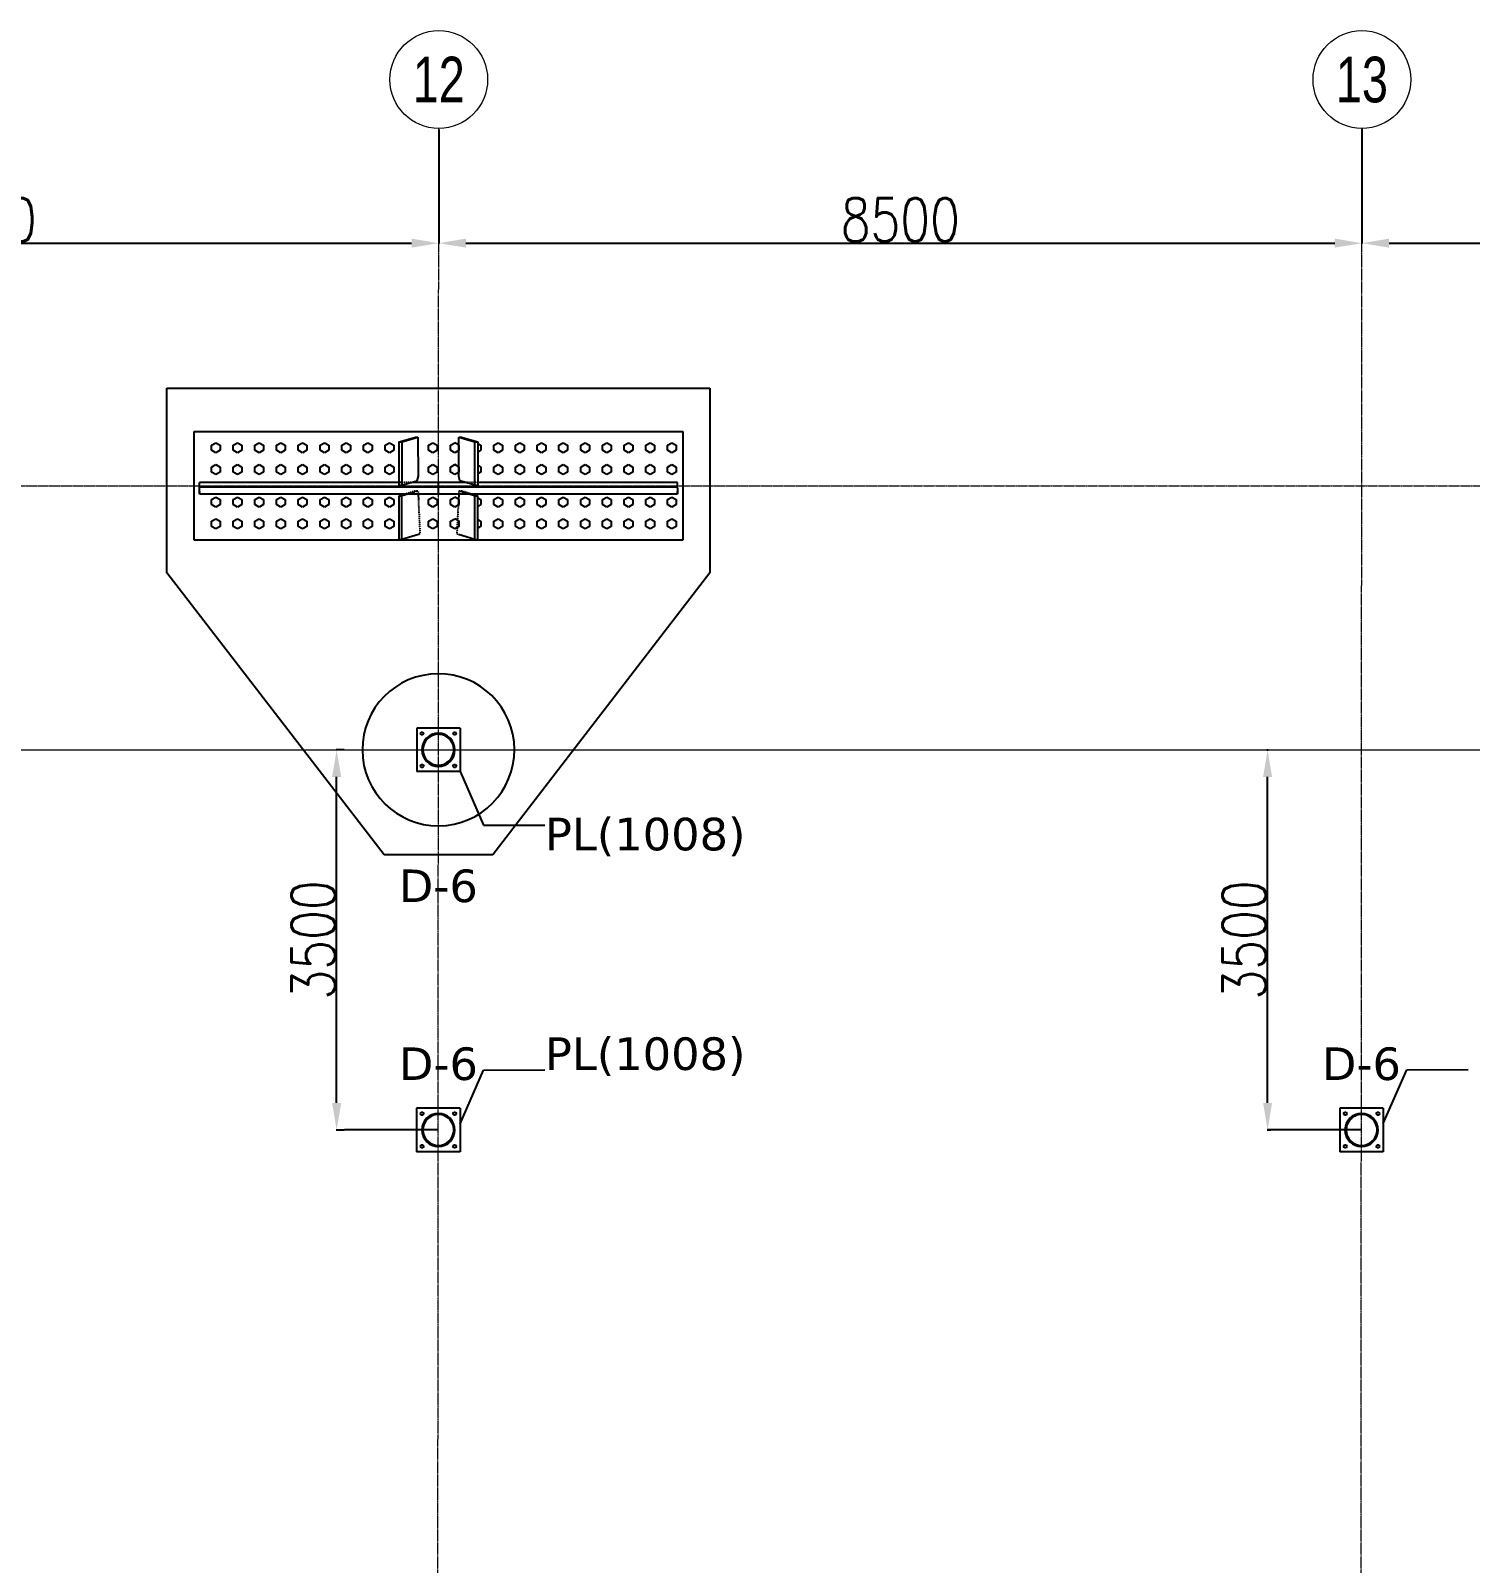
# Model space of a CAD drawing. Header units: millimetres. Extents: x 1541 to 289025, y -12015 to 47026.
# Drawn here: x 245311 to 258567, y 32916 to 47026 of the extents above; entities that cross this region are included whole.
import ezdxf
from ezdxf.enums import TextEntityAlignment as Align

# ---------------------------------------------------------------- set-up
doc = ezdxf.new("R2010")
doc.units = ezdxf.units.MM
doc.header["$LTSCALE"] = 0.1
for name, pattern in [('ACAD_ISO02W100', [15, 12, -3]), ('DXK_LINE_DOT2', [3.9198, 1.9599, -1.9599]), ('Grid Line', [3.33375, 1.905, -0.47625, 0.47625, -0.47625])]:
    doc.linetypes.add(name, pattern=pattern)
doc.layers.get('0').update_dxf_attribs({"color": 255})
for name, color, linetype in [('COTAS', 8, 'Continuous'), ('PLATINAS', 5, 'Continuous'), ('TEXTO GENERAL', 3, 'Continuous')]:
    doc.layers.add(name, color=color, linetype=linetype)
doc.layers.add('E_EJES', color=8, linetype='Continuous', lineweight=9)
doc.layers.add('E_EJES-1', color=8, linetype='Grid Line', lineweight=9)
doc.styles.add('CNI_COTAS', font='romans.shx', dxfattribs={"width": 0.8})
doc.styles.add('Swis721 LtCn BT_1', font='swisscl.ttf', dxfattribs={"height": 0.42})
doc.styles.add('TEXTO GENERAL', font='verdana.ttf', dxfattribs={"height": 0.9})
doc.dimstyles.new('1.3', dxfattribs={"dimscale": 0, "dimtxt": 50, "dimasz": 30, "dimexe": 4, "dimexo": 4, "dimgap": 9, "dimtad": 1, "dimdec": 0, "dimzin": 4, "dimdsep": 46, "dimtxsty": 'CNI_COTAS', "dimcen": 0, "dimclrd": 256, "dimclrt": 3, "dimadec": 0, "dimazin": 0, "dimtfac": 1, "dimtdec": 0, "dimtmove": 2, "dimatfit": 0, "dimfxl": 0.05, "dimtolj": 1, "dimtzin": 0, "dimarcsym": 0})
doc.dimstyles.new('1.5', dxfattribs={"dimscale": 0, "dimtxt": 400, "dimasz": 250, "dimexe": 4, "dimexo": 4, "dimgap": 15, "dimtad": 1, "dimdec": 0, "dimzin": 4, "dimdsep": 46, "dimtxsty": 'CNI_COTAS', "dimcen": 0, "dimclrd": 256, "dimclrt": 3, "dimadec": 0, "dimazin": 0, "dimtfac": 1, "dimtdec": 0, "dimtmove": 2, "dimatfit": 0, "dimfxl": 0.05, "dimtolj": 1, "dimtzin": 0, "dimarcsym": 0})

# ---------------------------------------------------------------- blocks, each defined once
blk = doc.blocks.new('Grid - CNI_NOMBRE EJES-372759-_26_00m_LOC COLUMNAS Y MUROS PISO 7')
at = {"layer": 'E_EJES'}
blk.add_circle((0, 0), 0.003, dxfattribs=at)
blk = doc.blocks.new('*D846')
at = {"layer": 'COTAS', "color": 0, "lineweight": -2, "transparency": 16777216}
for p, q in [((240568, 46122), (240568, 45065)), ((249068, 46117), (249068, 45065))]:
    blk.add_line(p, q, dxfattribs=at)
at = {"layer": 'COTAS', "lineweight": -2, "transparency": 16777216}
blk.add_line((240818, 45069), (248818, 45069), dxfattribs=at)
at = {"layer": 'COTAS', "transparency": 16777216}
for points in [[(240818, 45111), (240818, 45028), (240568, 45069)], [(248818, 45111), (248818, 45028), (249068, 45069)]]:
    blk.add_solid(points, dxfattribs=at)
at = {"layer": 'Defpoints', "color": 0, "transparency": 16777216}
for p in [(240568, 46126), (249068, 46121), (249068, 45069)]:
    blk.add_point(p, dxfattribs=at)
at = {"layer": 'COTAS', "color": 3, "transparency": 16777216, "insert": (244818, 45284), "char_height": 400, "attachment_point": 5, "style": 'CNI_COTAS'}
blk.add_mtext('\\A1;8500', dxfattribs=at)
blk = doc.blocks.new('*D847')
at = {"layer": 'COTAS', "color": 0, "lineweight": -2, "transparency": 16777216}
for p, q in [((249068, 46117), (249068, 45065)), ((257568, 46122), (257568, 45065))]:
    blk.add_line(p, q, dxfattribs=at)
at = {"layer": 'COTAS', "lineweight": -2, "transparency": 16777216}
blk.add_line((249318, 45069), (257318, 45069), dxfattribs=at)
at = {"layer": 'COTAS', "transparency": 16777216}
for points in [[(249318, 45111), (249318, 45028), (249068, 45069)], [(257318, 45111), (257318, 45028), (257568, 45069)]]:
    blk.add_solid(points, dxfattribs=at)
at = {"layer": 'Defpoints', "color": 0, "transparency": 16777216}
for p in [(249068, 46121), (257568, 46126), (257568, 45069)]:
    blk.add_point(p, dxfattribs=at)
at = {"layer": 'COTAS', "color": 3, "transparency": 16777216, "insert": (253318, 45284), "char_height": 400, "attachment_point": 5, "style": 'CNI_COTAS'}
blk.add_mtext('\\A1;8500', dxfattribs=at)
blk = doc.blocks.new('*D848')
at = {"layer": 'COTAS', "color": 0, "lineweight": -2, "transparency": 16777216}
for p, q in [((257568, 46122), (257568, 45065)), ((266068, 46122), (266068, 45065))]:
    blk.add_line(p, q, dxfattribs=at)
at = {"layer": 'COTAS', "lineweight": -2, "transparency": 16777216}
blk.add_line((257818, 45069), (265818, 45069), dxfattribs=at)
at = {"layer": 'COTAS', "transparency": 16777216}
for points in [[(257818, 45111), (257818, 45028), (257568, 45069)], [(265818, 45111), (265818, 45028), (266068, 45069)]]:
    blk.add_solid(points, dxfattribs=at)
at = {"layer": 'Defpoints', "color": 0, "transparency": 16777216}
for p in [(257568, 46126), (266068, 46126), (266068, 45069)]:
    blk.add_point(p, dxfattribs=at)
at = {"layer": 'COTAS', "color": 3, "transparency": 16777216, "insert": (261818, 45284), "char_height": 400, "attachment_point": 5, "style": 'CNI_COTAS'}
blk.add_mtext('\\A1;8500', dxfattribs=at)
blk = doc.blocks.new('*D861')
at = {"layer": 'COTAS', "color": 0, "lineweight": -2, "transparency": 16777216}
for p, q in [((248196, 40405), (248124, 40405)), ((248196, 36905), (248124, 36905))]:
    blk.add_line(p, q, dxfattribs=at)
at = {"layer": 'COTAS', "lineweight": -2, "transparency": 16777216}
blk.add_line((248128, 37155), (248128, 40155), dxfattribs=at)
at = {"layer": 'COTAS', "transparency": 16777216}
for points in [[(248086, 40155), (248170, 40155), (248128, 40405)], [(248086, 37155), (248170, 37155), (248128, 36905)]]:
    blk.add_solid(points, dxfattribs=at)
at = {"layer": 'Defpoints', "color": 0, "transparency": 16777216}
for p in [(248128, 40405), (248200, 40405), (248200, 36905)]:
    blk.add_point(p, dxfattribs=at)
at = {"layer": 'COTAS', "color": 3, "transparency": 16777216, "insert": (247913, 38655), "char_height": 400, "attachment_point": 5, "rotation": 90, "style": 'CNI_COTAS'}
blk.add_mtext('\\A1;3500', dxfattribs=at)
blk = doc.blocks.new('*D840')
at = {"layer": 'COTAS', "color": 0, "lineweight": -2, "transparency": 16777216}
for p, q in [((256692, 40405), (256704, 40405)), ((256729, 36905), (256696, 36905))]:
    blk.add_line(p, q, dxfattribs=at)
at = {"layer": 'COTAS', "lineweight": -2, "transparency": 16777216}
blk.add_line((256700, 37155), (256700, 40155), dxfattribs=at)
at = {"layer": 'COTAS', "transparency": 16777216}
for points in [[(256658, 40155), (256741, 40155), (256700, 40405)], [(256658, 37155), (256741, 37155), (256700, 36905)]]:
    blk.add_solid(points, dxfattribs=at)
at = {"layer": 'Defpoints', "color": 0, "transparency": 16777216}
for p in [(256688, 40405), (256700, 40405), (256733, 36905)]:
    blk.add_point(p, dxfattribs=at)
at = {"layer": 'COTAS', "color": 3, "transparency": 16777216, "insert": (256485, 38655), "char_height": 400, "attachment_point": 5, "rotation": 90, "style": 'CNI_COTAS'}
blk.add_mtext('\\A1;3500', dxfattribs=at)

msp = doc.modelspace()

# ---------------------------------------------------------------- linework, layer by layer
at = {"color": 8, "linetype": 'Continuous'}
for p, q in [((246565.1, 42035.4), (246565.1, 43735.4)), ((246565.1, 43735.4), (251564.7, 43735.4)), ((251564.7, 43735.4), (251564.7, 42035.4)), ((246815.1, 42335.4), (246815.1, 43335.4)), ((246815.1, 43335.4), (251315.1, 43335.4)), ((251315.1, 43335.4), (251315.1, 42335.4)), ((246975.1, 43208.5), (247015.1, 43231.6)), ((246975.1, 43162.3), (246975.1, 43208.5)), ((247015.1, 43231.6), (247055.1, 43208.5)), ((247055.1, 43208.5), (247055.1, 43162.3)), ((247175.1, 43208.5), (247215.1, 43231.6)), ((247175.1, 43162.3), (247175.1, 43208.5)), ((247215.1, 43231.6), (247255.1, 43208.5)), ((247255.1, 43208.5), (247255.1, 43162.3)), ((247375.1, 43208.5), (247415.1, 43231.6)), ((247375.1, 43162.3), (247375.1, 43208.5)), ((247415.1, 43231.6), (247455.1, 43208.5)), ((247455.1, 43208.5), (247455.1, 43162.3)), ((247575.1, 43208.5), (247615.1, 43231.6)), ((247575.1, 43162.3), (247575.1, 43208.5)), ((247615.1, 43231.6), (247655.1, 43208.5)), ((247655.1, 43208.5), (247655.1, 43162.3)), ((247775.1, 43208.5), (247815.1, 43231.6)), ((247775.1, 43162.3), (247775.1, 43208.5)), ((247815.1, 43231.6), (247855.1, 43208.5)), ((247855.1, 43208.5), (247855.1, 43162.3)), ((247975.1, 43208.5), (248015.1, 43231.6)), ((247975.1, 43162.3), (247975.1, 43208.5)), ((248015.1, 43231.6), (248055.1, 43208.5)), ((248055.1, 43208.5), (248055.1, 43162.3)), ((248175.1, 43208.5), (248215.1, 43231.6)), ((248175.1, 43162.3), (248175.1, 43208.5)), ((248215.1, 43231.6), (248255.1, 43208.5)), ((248255.1, 43208.5), (248255.1, 43162.3)), ((248375.1, 43208.5), (248415.1, 43231.6)), ((248375.1, 43162.3), (248375.1, 43208.5)), ((248415.1, 43231.6), (248455.1, 43208.5)), ((248455.1, 43208.5), (248455.1, 43162.3)), ((248575.1, 43208.5), (248615.1, 43231.6)), ((248575.1, 43162.3), (248575.1, 43208.5)), ((248615.1, 43231.6), (248655.1, 43208.5)), ((248655.1, 43208.5), (248655.1, 43162.3)), ((248702.8, 43240.3), (248852.9, 43284.1)), ((248702.8, 43240.3), (248728.9, 43240.9)), ((248702.9, 42839.8), (248702.8, 43240.3)), ((248728.9, 43240.9), (248876.8, 43284.1)), ((248728.9, 43240.9), (248729, 42840.5)), ((248852.9, 43284.1), (248876.8, 43284.1)), ((248876.8, 43284.1), (248877.5, 42924.1)), ((248975.1, 43208.5), (249015.1, 43231.6)), ((248975.1, 43162.3), (248975.1, 43208.5)), ((249015.1, 43231.6), (249055.1, 43208.5)), ((249055.1, 43208.5), (249055.1, 43162.3)), ((249175.1, 43208.5), (249215.1, 43231.6)), ((249175.1, 43162.3), (249175.1, 43208.5)), ((249255.1, 43208.5), (249215.1, 43231.6)), ((249252.3, 42924.1), (249253.1, 43284.1)), ((249253.1, 43284.1), (249277, 43284.1)), ((249253.1, 43284.1), (249401, 43240.9)), ((249255.1, 43162.3), (249255.1, 43208.5)), ((249277, 43284.1), (249427.1, 43240.3)), ((249400.9, 42840.5), (249401, 43240.9)), ((249401, 43240.9), (249427.1, 43240.3)), ((249427.1, 43240.3), (249427, 42839.8)), ((249427.1, 43224.7), (249455.1, 43208.5)), ((249455.1, 43208.5), (249455.1, 43162.3)), ((249575.1, 43208.5), (249615.1, 43231.6)), ((249575.1, 43162.3), (249575.1, 43208.5)), ((249615.1, 43231.6), (249655.1, 43208.5)), ((249655.1, 43208.5), (249655.1, 43162.3)), ((249775.1, 43208.5), (249815.1, 43231.6)), ((249775.1, 43162.3), (249775.1, 43208.5)), ((249815.1, 43231.6), (249855.1, 43208.5)), ((249855.1, 43208.5), (249855.1, 43162.3)), ((249975.1, 43208.5), (250015.1, 43231.6)), ((249975.1, 43162.3), (249975.1, 43208.5)), ((250015.1, 43231.6), (250055.1, 43208.5)), ((250055.1, 43208.5), (250055.1, 43162.3)), ((250175.1, 43208.5), (250215.1, 43231.6)), ((250175.1, 43162.3), (250175.1, 43208.5)), ((250215.1, 43231.6), (250255.1, 43208.5)), ((250255.1, 43208.5), (250255.1, 43162.3)), ((250375.1, 43208.5), (250415.1, 43231.6)), ((250375.1, 43162.3), (250375.1, 43208.5)), ((250415.1, 43231.6), (250455.1, 43208.5)), ((250455.1, 43208.5), (250455.1, 43162.3)), ((250575.1, 43208.5), (250615.1, 43231.6)), ((250575.1, 43162.3), (250575.1, 43208.5)), ((250615.1, 43231.6), (250655.1, 43208.5)), ((250655.1, 43208.5), (250655.1, 43162.3)), ((250775.1, 43208.5), (250815.1, 43231.6)), ((250775.1, 43162.3), (250775.1, 43208.5)), ((250815.1, 43231.6), (250855.1, 43208.5)), ((250855.1, 43208.5), (250855.1, 43162.3)), ((250975.1, 43208.5), (251015.1, 43231.6)), ((250975.1, 43162.3), (250975.1, 43208.5)), ((251015.1, 43231.6), (251055.1, 43208.5)), ((251055.1, 43208.5), (251055.1, 43162.3)), ((251175.1, 43208.5), (251215.1, 43231.6)), ((251175.1, 43162.3), (251175.1, 43208.5)), ((251215.1, 43231.6), (251255.1, 43208.5)), ((251255.1, 43208.5), (251255.1, 43162.3)), ((247015.1, 43139.2), (246975.1, 43162.3)), ((247055.1, 43162.3), (247015.1, 43139.2)), ((247215.1, 43139.2), (247175.1, 43162.3)), ((247255.1, 43162.3), (247215.1, 43139.2)), ((247415.1, 43139.2), (247375.1, 43162.3)), ((247455.1, 43162.3), (247415.1, 43139.2)), ((247615.1, 43139.2), (247575.1, 43162.3)), ((247655.1, 43162.3), (247615.1, 43139.2)), ((247815.1, 43139.2), (247775.1, 43162.3)), ((247855.1, 43162.3), (247815.1, 43139.2)), ((248015.1, 43139.2), (247975.1, 43162.3)), ((248055.1, 43162.3), (248015.1, 43139.2)), ((248215.1, 43139.2), (248175.1, 43162.3)), ((248255.1, 43162.3), (248215.1, 43139.2)), ((248415.1, 43139.2), (248375.1, 43162.3)), ((248455.1, 43162.3), (248415.1, 43139.2)), ((248615.1, 43139.2), (248575.1, 43162.3)), ((248655.1, 43162.3), (248615.1, 43139.2)), ((249015.1, 43139.2), (248975.1, 43162.3)), ((249055.1, 43162.3), (249015.1, 43139.2)), ((249215.1, 43139.2), (249175.1, 43162.3)), ((249255.1, 43162.3), (249215.1, 43139.2)), ((249455.1, 43162.3), (249427.1, 43146.1)), ((249615.1, 43139.2), (249575.1, 43162.3)), ((249655.1, 43162.3), (249615.1, 43139.2)), ((249815.1, 43139.2), (249775.1, 43162.3)), ((249855.1, 43162.3), (249815.1, 43139.2)), ((250015.1, 43139.2), (249975.1, 43162.3)), ((250055.1, 43162.3), (250015.1, 43139.2)), ((250215.1, 43139.2), (250175.1, 43162.3)), ((250255.1, 43162.3), (250215.1, 43139.2)), ((250415.1, 43139.2), (250375.1, 43162.3)), ((250455.1, 43162.3), (250415.1, 43139.2)), ((250615.1, 43139.2), (250575.1, 43162.3)), ((250655.1, 43162.3), (250615.1, 43139.2)), ((250815.1, 43139.2), (250775.1, 43162.3)), ((250855.1, 43162.3), (250815.1, 43139.2)), ((251015.1, 43139.2), (250975.1, 43162.3)), ((251055.1, 43162.3), (251015.1, 43139.2)), ((251215.1, 43139.2), (251175.1, 43162.3)), ((251255.1, 43162.3), (251215.1, 43139.2)), ((246975.1, 43008.5), (247015.1, 43031.6)), ((246975.1, 42962.3), (246975.1, 43008.5)), ((247015.1, 42939.2), (246975.1, 42962.3)), ((247015.1, 43031.6), (247055.1, 43008.5)), ((247055.1, 42962.3), (247015.1, 42939.2)), ((247055.1, 43008.5), (247055.1, 42962.3)), ((247175.1, 43008.5), (247215.1, 43031.6)), ((247175.1, 42962.3), (247175.1, 43008.5)), ((247215.1, 42939.2), (247175.1, 42962.3)), ((247215.1, 43031.6), (247255.1, 43008.5)), ((247255.1, 42962.3), (247215.1, 42939.2)), ((247255.1, 43008.5), (247255.1, 42962.3)), ((247375.1, 43008.5), (247415.1, 43031.6)), ((247375.1, 42962.3), (247375.1, 43008.5)), ((247415.1, 42939.2), (247375.1, 42962.3)), ((247415.1, 43031.6), (247455.1, 43008.5)), ((247455.1, 42962.3), (247415.1, 42939.2)), ((247455.1, 43008.5), (247455.1, 42962.3)), ((247575.1, 43008.5), (247615.1, 43031.6)), ((247575.1, 42962.3), (247575.1, 43008.5)), ((247615.1, 42939.2), (247575.1, 42962.3)), ((247615.1, 43031.6), (247655.1, 43008.5)), ((247655.1, 42962.3), (247615.1, 42939.2)), ((247655.1, 43008.5), (247655.1, 42962.3)), ((247775.1, 43008.5), (247815.1, 43031.6)), ((247775.1, 42962.3), (247775.1, 43008.5)), ((247815.1, 42939.2), (247775.1, 42962.3)), ((247815.1, 43031.6), (247855.1, 43008.5)), ((247855.1, 42962.3), (247815.1, 42939.2)), ((247855.1, 43008.5), (247855.1, 42962.3)), ((247975.1, 43008.5), (248015.1, 43031.6)), ((247975.1, 42962.3), (247975.1, 43008.5)), ((248015.1, 42939.2), (247975.1, 42962.3)), ((248015.1, 43031.6), (248055.1, 43008.5)), ((248055.1, 42962.3), (248015.1, 42939.2)), ((248055.1, 43008.5), (248055.1, 42962.3)), ((248175.1, 43008.5), (248215.1, 43031.6)), ((248175.1, 42962.3), (248175.1, 43008.5)), ((248215.1, 42939.2), (248175.1, 42962.3)), ((248215.1, 43031.6), (248255.1, 43008.5)), ((248255.1, 42962.3), (248215.1, 42939.2)), ((248255.1, 43008.5), (248255.1, 42962.3)), ((248375.1, 43008.5), (248415.1, 43031.6)), ((248375.1, 42962.3), (248375.1, 43008.5)), ((248415.1, 42939.2), (248375.1, 42962.3)), ((248415.1, 43031.6), (248455.1, 43008.5)), ((248455.1, 42962.3), (248415.1, 42939.2)), ((248455.1, 43008.5), (248455.1, 42962.3)), ((248575.1, 43008.5), (248615.1, 43031.6)), ((248575.1, 42962.3), (248575.1, 43008.5)), ((248615.1, 42939.2), (248575.1, 42962.3)), ((248615.1, 43031.6), (248655.1, 43008.5)), ((248655.1, 42962.3), (248615.1, 42939.2)), ((248655.1, 43008.5), (248655.1, 42962.3)), ((248877.5, 42924.1), (248866.1, 42880.7)), ((248975.1, 43008.5), (249015.1, 43031.6)), ((248975.1, 42962.3), (248975.1, 43008.5)), ((249015.1, 42939.2), (248975.1, 42962.3)), ((249015.1, 43031.6), (249055.1, 43008.5)), ((249055.1, 42962.3), (249015.1, 42939.2)), ((249055.1, 43008.5), (249055.1, 42962.3)), ((249175.1, 43008.5), (249215.1, 43031.6)), ((249175.1, 42962.3), (249175.1, 43008.5)), ((249215.1, 42939.2), (249175.1, 42962.3)), ((249255.1, 43008.5), (249215.1, 43031.6)), ((249255.1, 42962.3), (249215.1, 42939.2)), ((249263.8, 42880.7), (249252.3, 42924.1)), ((249255.1, 42962.3), (249255.1, 43008.5)), ((249427, 43024.7), (249455.1, 43008.5)), ((249455.1, 42962.3), (249427, 42946.1)), ((249455.1, 43008.5), (249455.1, 42962.3)), ((249575.1, 43008.5), (249615.1, 43031.6)), ((249575.1, 42962.3), (249575.1, 43008.5)), ((249615.1, 42939.2), (249575.1, 42962.3)), ((249615.1, 43031.6), (249655.1, 43008.5)), ((249655.1, 42962.3), (249615.1, 42939.2)), ((249655.1, 43008.5), (249655.1, 42962.3)), ((249775.1, 43008.5), (249815.1, 43031.6)), ((249775.1, 42962.3), (249775.1, 43008.5)), ((249815.1, 42939.2), (249775.1, 42962.3)), ((249815.1, 43031.6), (249855.1, 43008.5)), ((249855.1, 42962.3), (249815.1, 42939.2)), ((249855.1, 43008.5), (249855.1, 42962.3)), ((249975.1, 43008.5), (250015.1, 43031.6)), ((249975.1, 42962.3), (249975.1, 43008.5)), ((250015.1, 42939.2), (249975.1, 42962.3)), ((250015.1, 43031.6), (250055.1, 43008.5)), ((250055.1, 42962.3), (250015.1, 42939.2)), ((250055.1, 43008.5), (250055.1, 42962.3)), ((250175.1, 43008.5), (250215.1, 43031.6)), ((250175.1, 42962.3), (250175.1, 43008.5)), ((250215.1, 42939.2), (250175.1, 42962.3)), ((250215.1, 43031.6), (250255.1, 43008.5)), ((250255.1, 42962.3), (250215.1, 42939.2)), ((250255.1, 43008.5), (250255.1, 42962.3)), ((250375.1, 43008.5), (250415.1, 43031.6)), ((250375.1, 42962.3), (250375.1, 43008.5)), ((250415.1, 42939.2), (250375.1, 42962.3)), ((250415.1, 43031.6), (250455.1, 43008.5)), ((250455.1, 42962.3), (250415.1, 42939.2)), ((250455.1, 43008.5), (250455.1, 42962.3)), ((250575.1, 43008.5), (250615.1, 43031.6)), ((250575.1, 42962.3), (250575.1, 43008.5)), ((250615.1, 42939.2), (250575.1, 42962.3)), ((250615.1, 43031.6), (250655.1, 43008.5)), ((250655.1, 42962.3), (250615.1, 42939.2)), ((250655.1, 43008.5), (250655.1, 42962.3)), ((250775.1, 43008.5), (250815.1, 43031.6)), ((250775.1, 42962.3), (250775.1, 43008.5)), ((250815.1, 42939.2), (250775.1, 42962.3)), ((250815.1, 43031.6), (250855.1, 43008.5)), ((250855.1, 42962.3), (250815.1, 42939.2)), ((250855.1, 43008.5), (250855.1, 42962.3)), ((250975.1, 43008.5), (251015.1, 43031.6)), ((250975.1, 42962.3), (250975.1, 43008.5)), ((251015.1, 42939.2), (250975.1, 42962.3)), ((251015.1, 43031.6), (251055.1, 43008.5)), ((251055.1, 42962.3), (251015.1, 42939.2)), ((251055.1, 43008.5), (251055.1, 42962.3)), ((251175.1, 43008.5), (251215.1, 43031.6)), ((251175.1, 42962.3), (251175.1, 43008.5)), ((251215.1, 42939.2), (251175.1, 42962.3)), ((251215.1, 43031.6), (251255.1, 43008.5)), ((251255.1, 42962.3), (251215.1, 42939.2)), ((251255.1, 43008.5), (251255.1, 42962.3)), ((246865.1, 42824.1), (246865.1, 42867.3)), ((248702.9, 42867.3), (246865.1, 42867.3)), ((246865.1, 42813.7), (246865.1, 42824.1)), ((251265.1, 42824.1), (246865.1, 42824.1)), ((246865.1, 42760.3), (246865.1, 42813.7)), ((246867.5, 42759.9), (246865.1, 42813.7)), ((246867.5, 42759.9), (246865.1, 42760.3)), ((251262.8, 42759.9), (246867.5, 42759.9)), ((248729, 42840.5), (248702.9, 42839.8)), ((248761.5, 42759.9), (248702.9, 42742.4)), ((248729, 42840.5), (248866.1, 42880.7)), ((248785.4, 42759.9), (248729, 42743)), ((249309.5, 42867.3), (248820.4, 42867.3)), ((248878.1, 42759.9), (248880.8, 42702.2)), ((249251.8, 42759.9), (249249.1, 42702.2)), ((249400.9, 42840.5), (249263.8, 42880.7)), ((249400.8, 42743), (249344.5, 42759.9)), ((249427, 42742.4), (249368.4, 42759.9)), ((249427, 42839.8), (249400.9, 42840.5)), ((251265.1, 42867.3), (249427, 42867.3)), ((251265.1, 42813.7), (251262.8, 42759.9)), ((251265.1, 42760.3), (251262.8, 42759.9)), ((251265.1, 42824.1), (251265.1, 42867.3)), ((251265.1, 42813.7), (251265.1, 42824.1)), ((251265.1, 42813.7), (251265.1, 42760.3)), ((246975.1, 42708.5), (247015.1, 42731.6)), ((246975.1, 42662.3), (246975.1, 42708.5)), ((247015.1, 42639.2), (246975.1, 42662.3)), ((247015.1, 42731.6), (247055.1, 42708.5)), ((247055.1, 42662.3), (247015.1, 42639.2)), ((247055.1, 42708.5), (247055.1, 42662.3)), ((247175.1, 42708.5), (247215.1, 42731.6)), ((247175.1, 42662.3), (247175.1, 42708.5)), ((247215.1, 42639.2), (247175.1, 42662.3)), ((247215.1, 42731.6), (247255.1, 42708.5)), ((247255.1, 42662.3), (247215.1, 42639.2)), ((247255.1, 42708.5), (247255.1, 42662.3)), ((247375.1, 42708.5), (247415.1, 42731.6)), ((247375.1, 42662.3), (247375.1, 42708.5)), ((247415.1, 42639.2), (247375.1, 42662.3)), ((247415.1, 42731.6), (247455.1, 42708.5)), ((247455.1, 42662.3), (247415.1, 42639.2)), ((247455.1, 42708.5), (247455.1, 42662.3)), ((247575.1, 42708.5), (247615.1, 42731.6)), ((247575.1, 42662.3), (247575.1, 42708.5)), ((247615.1, 42639.2), (247575.1, 42662.3)), ((247615.1, 42731.6), (247655.1, 42708.5)), ((247655.1, 42662.3), (247615.1, 42639.2)), ((247655.1, 42708.5), (247655.1, 42662.3)), ((247775.1, 42708.5), (247815.1, 42731.6)), ((247775.1, 42662.3), (247775.1, 42708.5)), ((247815.1, 42639.2), (247775.1, 42662.3)), ((247815.1, 42731.6), (247855.1, 42708.5)), ((247855.1, 42662.3), (247815.1, 42639.2)), ((247855.1, 42708.5), (247855.1, 42662.3)), ((247975.1, 42708.5), (248015.1, 42731.6)), ((247975.1, 42662.3), (247975.1, 42708.5)), ((248015.1, 42639.2), (247975.1, 42662.3)), ((248015.1, 42731.6), (248055.1, 42708.5)), ((248055.1, 42662.3), (248015.1, 42639.2)), ((248055.1, 42708.5), (248055.1, 42662.3)), ((248175.1, 42708.5), (248215.1, 42731.6)), ((248175.1, 42662.3), (248175.1, 42708.5)), ((248215.1, 42639.2), (248175.1, 42662.3)), ((248215.1, 42731.6), (248255.1, 42708.5)), ((248255.1, 42662.3), (248215.1, 42639.2)), ((248255.1, 42708.5), (248255.1, 42662.3)), ((248375.1, 42708.5), (248415.1, 42731.6)), ((248375.1, 42662.3), (248375.1, 42708.5)), ((248415.1, 42639.2), (248375.1, 42662.3)), ((248415.1, 42731.6), (248455.1, 42708.5)), ((248455.1, 42662.3), (248415.1, 42639.2)), ((248455.1, 42708.5), (248455.1, 42662.3)), ((248575.1, 42708.5), (248615.1, 42731.6)), ((248575.1, 42662.3), (248575.1, 42708.5)), ((248615.1, 42639.2), (248575.1, 42662.3)), ((248615.1, 42731.6), (248655.1, 42708.5)), ((248655.1, 42662.3), (248615.1, 42639.2)), ((248655.1, 42708.5), (248655.1, 42662.3)), ((248702.9, 42742.4), (248729, 42743)), ((248702.9, 42340.9), (248702.9, 42742.4)), ((248729, 42341.5), (248729, 42743)), ((248975.1, 42708.5), (249015.1, 42731.6)), ((248975.1, 42662.3), (248975.1, 42708.5)), ((249015.1, 42639.2), (248975.1, 42662.3)), ((249015.1, 42731.6), (249055.1, 42708.5)), ((249055.1, 42662.3), (249015.1, 42639.2)), ((249055.1, 42708.5), (249055.1, 42662.3)), ((249175.1, 42708.5), (249215.1, 42731.6)), ((249175.1, 42662.3), (249175.1, 42708.5)), ((249215.1, 42639.2), (249175.1, 42662.3)), ((249255.1, 42708.5), (249215.1, 42731.6)), ((249255.1, 42662.3), (249215.1, 42639.2)), ((249255.1, 42662.3), (249255.1, 42708.5)), ((249400.8, 42341.5), (249400.8, 42743)), ((249400.8, 42743), (249427, 42742.4)), ((249427, 42340.9), (249427, 42742.4)), ((249427, 42724.8), (249455.1, 42708.5)), ((249455.1, 42662.3), (249427, 42646)), ((249455.1, 42708.5), (249455.1, 42662.3)), ((249575.1, 42708.5), (249615.1, 42731.6)), ((249575.1, 42662.3), (249575.1, 42708.5)), ((249615.1, 42639.2), (249575.1, 42662.3)), ((249615.1, 42731.6), (249655.1, 42708.5)), ((249655.1, 42662.3), (249615.1, 42639.2)), ((249655.1, 42708.5), (249655.1, 42662.3)), ((249775.1, 42708.5), (249815.1, 42731.6)), ((249775.1, 42662.3), (249775.1, 42708.5)), ((249815.1, 42639.2), (249775.1, 42662.3)), ((249815.1, 42731.6), (249855.1, 42708.5)), ((249855.1, 42662.3), (249815.1, 42639.2)), ((249855.1, 42708.5), (249855.1, 42662.3)), ((249975.1, 42708.5), (250015.1, 42731.6)), ((249975.1, 42662.3), (249975.1, 42708.5)), ((250015.1, 42639.2), (249975.1, 42662.3)), ((250015.1, 42731.6), (250055.1, 42708.5)), ((250055.1, 42662.3), (250015.1, 42639.2)), ((250055.1, 42708.5), (250055.1, 42662.3)), ((250175.1, 42708.5), (250215.1, 42731.6)), ((250175.1, 42662.3), (250175.1, 42708.5)), ((250215.1, 42639.2), (250175.1, 42662.3)), ((250215.1, 42731.6), (250255.1, 42708.5)), ((250255.1, 42662.3), (250215.1, 42639.2)), ((250255.1, 42708.5), (250255.1, 42662.3)), ((250375.1, 42708.5), (250415.1, 42731.6)), ((250375.1, 42662.3), (250375.1, 42708.5)), ((250415.1, 42639.2), (250375.1, 42662.3)), ((250415.1, 42731.6), (250455.1, 42708.5)), ((250455.1, 42662.3), (250415.1, 42639.2)), ((250455.1, 42708.5), (250455.1, 42662.3)), ((250575.1, 42708.5), (250615.1, 42731.6)), ((250575.1, 42662.3), (250575.1, 42708.5)), ((250615.1, 42639.2), (250575.1, 42662.3)), ((250615.1, 42731.6), (250655.1, 42708.5)), ((250655.1, 42662.3), (250615.1, 42639.2)), ((250655.1, 42708.5), (250655.1, 42662.3)), ((250775.1, 42708.5), (250815.1, 42731.6)), ((250775.1, 42662.3), (250775.1, 42708.5)), ((250815.1, 42639.2), (250775.1, 42662.3)), ((250815.1, 42731.6), (250855.1, 42708.5)), ((250855.1, 42662.3), (250815.1, 42639.2)), ((250855.1, 42708.5), (250855.1, 42662.3)), ((250975.1, 42708.5), (251015.1, 42731.6)), ((250975.1, 42662.3), (250975.1, 42708.5)), ((251015.1, 42639.2), (250975.1, 42662.3)), ((251015.1, 42731.6), (251055.1, 42708.5)), ((251055.1, 42662.3), (251015.1, 42639.2)), ((251055.1, 42708.5), (251055.1, 42662.3)), ((251175.1, 42708.5), (251215.1, 42731.6)), ((251175.1, 42662.3), (251175.1, 42708.5)), ((251215.1, 42639.2), (251175.1, 42662.3)), ((251215.1, 42731.6), (251255.1, 42708.5)), ((251255.1, 42662.3), (251215.1, 42639.2)), ((251255.1, 42708.5), (251255.1, 42662.3)), ((246975.1, 42508.5), (247015.1, 42531.6)), ((246975.1, 42462.3), (246975.1, 42508.5)), ((247015.1, 42531.6), (247055.1, 42508.5)), ((247055.1, 42508.5), (247055.1, 42462.3)), ((247175.1, 42508.5), (247215.1, 42531.6)), ((247175.1, 42462.3), (247175.1, 42508.5)), ((247215.1, 42531.6), (247255.1, 42508.5)), ((247255.1, 42508.5), (247255.1, 42462.3)), ((247375.1, 42508.5), (247415.1, 42531.6)), ((247375.1, 42462.3), (247375.1, 42508.5)), ((247415.1, 42531.6), (247455.1, 42508.5)), ((247455.1, 42508.5), (247455.1, 42462.3)), ((247575.1, 42508.5), (247615.1, 42531.6)), ((247575.1, 42462.3), (247575.1, 42508.5)), ((247615.1, 42531.6), (247655.1, 42508.5)), ((247655.1, 42508.5), (247655.1, 42462.3)), ((247775.1, 42508.5), (247815.1, 42531.6)), ((247775.1, 42462.3), (247775.1, 42508.5)), ((247815.1, 42531.6), (247855.1, 42508.5)), ((247855.1, 42508.5), (247855.1, 42462.3)), ((247975.1, 42508.5), (248015.1, 42531.6)), ((247975.1, 42462.3), (247975.1, 42508.5)), ((248015.1, 42531.6), (248055.1, 42508.5)), ((248055.1, 42508.5), (248055.1, 42462.3)), ((248175.1, 42508.5), (248215.1, 42531.6)), ((248175.1, 42462.3), (248175.1, 42508.5)), ((248215.1, 42531.6), (248255.1, 42508.5)), ((248255.1, 42508.5), (248255.1, 42462.3)), ((248375.1, 42508.5), (248415.1, 42531.6)), ((248375.1, 42462.3), (248375.1, 42508.5)), ((248415.1, 42531.6), (248455.1, 42508.5)), ((248455.1, 42508.5), (248455.1, 42462.3)), ((248575.1, 42508.5), (248615.1, 42531.6)), ((248575.1, 42462.3), (248575.1, 42508.5)), ((248615.1, 42531.6), (248655.1, 42508.5)), ((248655.1, 42508.5), (248655.1, 42462.3)), ((248975.1, 42508.5), (249015.1, 42531.6)), ((248975.1, 42462.3), (248975.1, 42508.5)), ((249015.1, 42531.6), (249055.1, 42508.5)), ((249055.1, 42508.5), (249055.1, 42462.3)), ((249175.1, 42508.5), (249215.1, 42531.6)), ((249175.1, 42462.3), (249175.1, 42508.5)), ((249255.1, 42508.5), (249215.1, 42531.6)), ((249255.1, 42462.3), (249255.1, 42508.5)), ((249427, 42524.8), (249455.1, 42508.5)), ((249455.1, 42508.5), (249455.1, 42462.3)), ((249575.1, 42508.5), (249615.1, 42531.6)), ((249575.1, 42462.3), (249575.1, 42508.5)), ((249615.1, 42531.6), (249655.1, 42508.5)), ((249655.1, 42508.5), (249655.1, 42462.3)), ((249775.1, 42508.5), (249815.1, 42531.6)), ((249775.1, 42462.3), (249775.1, 42508.5)), ((249815.1, 42531.6), (249855.1, 42508.5)), ((249855.1, 42508.5), (249855.1, 42462.3)), ((249975.1, 42508.5), (250015.1, 42531.6)), ((249975.1, 42462.3), (249975.1, 42508.5)), ((250015.1, 42531.6), (250055.1, 42508.5)), ((250055.1, 42508.5), (250055.1, 42462.3)), ((250175.1, 42508.5), (250215.1, 42531.6)), ((250175.1, 42462.3), (250175.1, 42508.5)), ((250215.1, 42531.6), (250255.1, 42508.5)), ((250255.1, 42508.5), (250255.1, 42462.3)), ((250375.1, 42508.5), (250415.1, 42531.6)), ((250375.1, 42462.3), (250375.1, 42508.5)), ((250415.1, 42531.6), (250455.1, 42508.5)), ((250455.1, 42508.5), (250455.1, 42462.3)), ((250575.1, 42508.5), (250615.1, 42531.6)), ((250575.1, 42462.3), (250575.1, 42508.5)), ((250615.1, 42531.6), (250655.1, 42508.5)), ((250655.1, 42508.5), (250655.1, 42462.3)), ((250775.1, 42508.5), (250815.1, 42531.6)), ((250775.1, 42462.3), (250775.1, 42508.5)), ((250815.1, 42531.6), (250855.1, 42508.5)), ((250855.1, 42508.5), (250855.1, 42462.3)), ((250975.1, 42508.5), (251015.1, 42531.6)), ((250975.1, 42462.3), (250975.1, 42508.5)), ((251015.1, 42531.6), (251055.1, 42508.5)), ((251055.1, 42508.5), (251055.1, 42462.3)), ((251175.1, 42508.5), (251215.1, 42531.6)), ((251175.1, 42462.3), (251175.1, 42508.5)), ((251215.1, 42531.6), (251255.1, 42508.5)), ((251255.1, 42508.5), (251255.1, 42462.3)), ((251315.1, 42335.4), (246815.1, 42335.4)), ((247015.1, 42439.2), (246975.1, 42462.3)), ((247055.1, 42462.3), (247015.1, 42439.2)), ((247215.1, 42439.2), (247175.1, 42462.3)), ((247255.1, 42462.3), (247215.1, 42439.2)), ((247415.1, 42439.2), (247375.1, 42462.3)), ((247455.1, 42462.3), (247415.1, 42439.2)), ((247615.1, 42439.2), (247575.1, 42462.3)), ((247655.1, 42462.3), (247615.1, 42439.2)), ((247815.1, 42439.2), (247775.1, 42462.3)), ((247855.1, 42462.3), (247815.1, 42439.2)), ((248015.1, 42439.2), (247975.1, 42462.3)), ((248055.1, 42462.3), (248015.1, 42439.2)), ((248215.1, 42439.2), (248175.1, 42462.3)), ((248255.1, 42462.3), (248215.1, 42439.2)), ((248415.1, 42439.2), (248375.1, 42462.3)), ((248455.1, 42462.3), (248415.1, 42439.2)), ((248615.1, 42439.2), (248575.1, 42462.3)), ((248655.1, 42462.3), (248615.1, 42439.2)), ((248702.9, 42340.9), (248729, 42341.5)), ((248880.8, 42386.9), (248729, 42341.5)), ((249015.1, 42439.2), (248975.1, 42462.3)), ((249055.1, 42462.3), (249015.1, 42439.2)), ((249215.1, 42439.2), (249175.1, 42462.3)), ((249255.1, 42462.3), (249215.1, 42439.2)), ((249400.8, 42341.5), (249249.1, 42386.9)), ((249400.8, 42341.5), (249427, 42340.9)), ((249455.1, 42462.3), (249427, 42446)), ((249615.1, 42439.2), (249575.1, 42462.3)), ((249655.1, 42462.3), (249615.1, 42439.2)), ((249815.1, 42439.2), (249775.1, 42462.3)), ((249855.1, 42462.3), (249815.1, 42439.2)), ((250015.1, 42439.2), (249975.1, 42462.3)), ((250055.1, 42462.3), (250015.1, 42439.2)), ((250215.1, 42439.2), (250175.1, 42462.3)), ((250255.1, 42462.3), (250215.1, 42439.2)), ((250415.1, 42439.2), (250375.1, 42462.3)), ((250455.1, 42462.3), (250415.1, 42439.2)), ((250615.1, 42439.2), (250575.1, 42462.3)), ((250655.1, 42462.3), (250615.1, 42439.2)), ((250815.1, 42439.2), (250775.1, 42462.3)), ((250855.1, 42462.3), (250815.1, 42439.2)), ((251015.1, 42439.2), (250975.1, 42462.3)), ((251055.1, 42462.3), (251015.1, 42439.2)), ((251215.1, 42439.2), (251175.1, 42462.3)), ((251255.1, 42462.3), (251215.1, 42439.2)), ((248564.9, 39438.4), (246565.1, 42035.4)), ((251564.7, 42035.4), (249564.9, 39438.4)), ((248899.4, 40555.4), (248907.1, 40568.9)), ((248907.1, 40541.9), (248899.4, 40555.4)), ((248907.1, 40568.9), (248922.7, 40568.9)), ((248922.7, 40541.9), (248907.1, 40541.9)), ((248922.7, 40568.9), (248930.5, 40555.4)), ((248930.5, 40555.4), (248922.7, 40541.9)), ((249207.1, 40268.9), (249222.7, 40268.9)), ((249564.9, 39438.4), (248564.9, 39438.4))]:
    msp.add_line(p, q, dxfattribs=at)
at = {"color": 8, "linetype": 'DXK_LINE_DOT2'}
for p, q in [((246815.1, 42335.4), (246815.1, 43335.4)), ((246815.1, 43335.4), (251315.1, 43335.4)), ((251315.1, 43335.4), (251315.1, 42335.4)), ((248820.4, 42867.3), (248702.9, 42867.3)), ((248852.9, 42787.2), (248761.5, 42759.9)), ((248876.9, 42787.2), (248785.4, 42759.9)), ((248876.9, 42787.2), (248852.9, 42787.2)), ((248876.9, 42787.2), (248878.1, 42759.9)), ((249253, 42787.2), (249251.8, 42759.9)), ((249277, 42787.2), (249253, 42787.2)), ((249344.5, 42759.9), (249253, 42787.2)), ((249368.4, 42759.9), (249277, 42787.2)), ((249427, 42867.3), (249309.5, 42867.3)), ((248880.8, 42702.2), (248895.1, 42391.2)), ((249249.1, 42702.2), (249234.8, 42391.2)), ((251315.1, 42335.4), (246815.1, 42335.4)), ((248895.1, 42391.2), (248880.8, 42386.9)), ((249249.1, 42386.9), (249234.8, 42391.2))]:
    msp.add_line(p, q, dxfattribs=at)
at = {"color": 8, "linetype": 'ACAD_ISO02W100', "ltscale": 4}
msp.add_line((249065.1, 42759.9), (249065.1, 42867.3), dxfattribs=at)
at = {"color": 7, "linetype": 'Continuous'}
for p, q in [((249199.4, 40555.4), (249207.1, 40568.9)), ((249207.1, 40541.9), (249199.4, 40555.4)), ((249207.1, 40568.9), (249222.7, 40568.9)), ((249222.7, 40541.9), (249207.1, 40541.9)), ((249222.7, 40568.9), (249230.5, 40555.4)), ((249230.5, 40555.4), (249222.7, 40541.9)), ((248899.4, 40255.4), (248907.1, 40268.9)), ((248907.1, 40241.9), (248899.4, 40255.4)), ((248907.1, 40268.9), (248922.7, 40268.9)), ((248922.7, 40241.9), (248907.1, 40241.9)), ((248922.7, 40268.9), (248930.5, 40255.4)), ((248930.5, 40255.4), (248922.7, 40241.9)), ((249199.4, 40255.4), (249207.1, 40268.9)), ((249207.1, 40241.9), (249199.4, 40255.4)), ((249222.7, 40241.9), (249207.1, 40241.9)), ((249222.7, 40268.9), (249230.5, 40255.4)), ((249230.5, 40255.4), (249222.7, 40241.9)), ((248899.3, 37055.4), (248907, 37068.9)), ((248907, 37041.9), (248899.3, 37055.4)), ((248907, 37068.9), (248922.6, 37068.9)), ((248922.6, 37041.9), (248907, 37041.9)), ((248922.6, 37068.9), (248930.4, 37055.4)), ((248930.4, 37055.4), (248922.6, 37041.9)), ((249199.3, 37055.4), (249207, 37068.9)), ((249207, 37041.9), (249199.3, 37055.4)), ((249207, 37068.9), (249222.6, 37068.9)), ((249222.6, 37041.9), (249207, 37041.9)), ((249222.6, 37068.9), (249230.4, 37055.4)), ((249230.4, 37055.4), (249222.6, 37041.9)), ((257399.4, 37055.3), (257407.1, 37068.8)), ((257407.1, 37041.8), (257399.4, 37055.3)), ((257407.1, 37068.8), (257422.7, 37068.8)), ((257422.7, 37041.8), (257407.1, 37041.8)), ((257422.7, 37068.8), (257430.5, 37055.3)), ((257430.5, 37055.3), (257422.7, 37041.8)), ((257699.4, 37055.3), (257707.1, 37068.8)), ((257707.1, 37041.8), (257699.4, 37055.3)), ((257707.1, 37068.8), (257722.7, 37068.8)), ((257722.7, 37041.8), (257707.1, 37041.8)), ((257722.7, 37068.8), (257730.5, 37055.3)), ((257730.5, 37055.3), (257722.7, 37041.8)), ((248899.3, 36755.4), (248907, 36768.9)), ((248907, 36741.9), (248899.3, 36755.4)), ((248907, 36768.9), (248922.6, 36768.9)), ((248922.6, 36741.9), (248907, 36741.9)), ((248922.6, 36768.9), (248930.4, 36755.4)), ((248930.4, 36755.4), (248922.6, 36741.9)), ((249199.3, 36755.4), (249207, 36768.9)), ((249207, 36741.9), (249199.3, 36755.4)), ((249207, 36768.9), (249222.6, 36768.9)), ((249222.6, 36741.9), (249207, 36741.9)), ((249222.6, 36768.9), (249230.4, 36755.4)), ((249230.4, 36755.4), (249222.6, 36741.9)), ((257399.4, 36755.3), (257407.1, 36768.8)), ((257407.1, 36741.8), (257399.4, 36755.3)), ((257407.1, 36768.8), (257422.7, 36768.8)), ((257422.7, 36741.8), (257407.1, 36741.8)), ((257422.7, 36768.8), (257430.5, 36755.3)), ((257430.5, 36755.3), (257422.7, 36741.8)), ((257699.4, 36755.3), (257707.1, 36768.8)), ((257707.1, 36741.8), (257699.4, 36755.3)), ((257707.1, 36768.8), (257722.7, 36768.8)), ((257722.7, 36741.8), (257707.1, 36741.8)), ((257722.7, 36768.8), (257730.5, 36755.3)), ((257730.5, 36755.3), (257722.7, 36741.8))]:
    msp.add_line(p, q, dxfattribs=at)
at = {"color": 8, "linetype": 'Continuous'}
for start, end in [(6, 186), (186, 6)]:
    msp.add_arc((249064.9, 40405.4), 700, start, end, dxfattribs=at)
at = {"color": 2, "linetype": 'Continuous'}
for centre, radius, start, end in [((249064.9, 40405.4), 152.5, 11.25, 191.25), ((249064.9, 40405.4), 142.5, 348.75, 168.75), ((249064.9, 40405.4), 152.5, 191.25, 11.25), ((249064.9, 40405.4), 142.5, 168.75, 348.75), ((249064.8, 36905.4), 152.5, 11.25, 191.25), ((249064.8, 36905.4), 142.5, 348.75, 168.75), ((257564.9, 36905.3), 152.5, 11.25, 191.25), ((257564.9, 36905.3), 142.5, 348.75, 168.75), ((249064.8, 36905.4), 152.5, 191.25, 11.25), ((249064.8, 36905.4), 142.5, 168.75, 348.75), ((257564.9, 36905.3), 152.5, 191.25, 11.25), ((257564.9, 36905.3), 142.5, 168.75, 348.75)]:
    msp.add_arc(centre, radius, start, end, dxfattribs=at)
at = {"layer": 'COTAS'}
for p, q in [((249064.8, 36905.4), (248199.6, 36905.4)), ((257564.9, 36905.3), (256699.7, 36905.3))]:
    msp.add_line(p, q, dxfattribs=at)
at = {"layer": 'E_EJES-1'}
for p, q in [((249047.3, 9907.2), (249068.3, 46125.6)), ((257547.3, 9907.2), (257568.3, 46125.6)), ((189723.6, 42835.4), (288125.4, 42835.4)), ((189723.6, 40405.4), (288125.4, 40405.4)), ((195603.6, 40405.4), (285315.9, 40405.4))]:
    msp.add_line(p, q, dxfattribs=at)
at = {"layer": 'PLATINAS'}
for p, q in [((249264.9, 40605.4), (248864.9, 40605.4)), ((248864.9, 40605.4), (248864.9, 40205.4)), ((249264.9, 40605.4), (249264.9, 40205.4)), ((249264.9, 40205.4), (248864.9, 40205.4)), ((249264.8, 37105.4), (248864.8, 37105.4)), ((248864.8, 37105.4), (248864.8, 36705.4)), ((249264.8, 37105.4), (249264.8, 36705.4)), ((257764.9, 37105.3), (257364.9, 37105.3)), ((257364.9, 37105.3), (257364.9, 36705.3)), ((257764.9, 37105.3), (257764.9, 36705.3)), ((249264.8, 36705.4), (248864.8, 36705.4)), ((257764.9, 36705.3), (257364.9, 36705.3))]:
    msp.add_line(p, q, dxfattribs=at)

# ---------------------------------------------------------------- block references
at = {"layer": 'E_EJES', "xscale": 150000.000000001, "yscale": 150000.000000001, "zscale": 150000.000000001}
for p in [(249068.3, 46575.6), (257568.3, 46575.6)]:
    msp.add_blockref('Grid - CNI_NOMBRE EJES-372759-_26_00m_LOC COLUMNAS Y MUROS PISO 7', p, dxfattribs=at)

# ---------------------------------------------------------------- texts
at = {"layer": 'E_EJES', "style": 'Swis721 LtCn BT_1'}
for s, p in [('12', (249068.3, 46575.6)), ('13', (257568.3, 46575.6))]:
    msp.add_text(s, height=420, dxfattribs=at).set_placement(p, align=Align.MIDDLE_CENTER)
at = {"layer": 'TEXTO GENERAL', "color": 3, "style": 'TEXTO GENERAL'}
for p in [(250046.4, 39479.6), (250046.3, 37457.8)]:
    msp.add_text('PL(1008)', height=300, dxfattribs=at).set_placement(p)
for p in [(249064.8, 39153.3), (249065.6, 37515.5), (257563.8, 37515.4)]:
    msp.add_text('D-6', height=300, dxfattribs=at).set_placement(p, align=Align.MIDDLE_CENTER)

# ---------------------------------------------------------------- dimensions: what is measured, and where the dimension line sits
at = {"layer": 'COTAS'}
for base, p1, p2, picture, middle in [((249068.3, 45069.4), (240568.3, 46125.6), (249068.3, 46120.7), '*D846', (244818.3, 45284.4)), ((257568.3, 45069.4), (249068.3, 46120.7), (257568.3, 46125.6), '*D847', (253318.3, 45284.4)), ((266068.3, 45069.4), (257568.3, 46125.6), (266068.3, 46125.6), '*D848', (261818.3, 45284.4))]:
    dim = msp.add_linear_dim(base=base, p1=p1, p2=p2, dimstyle='1.5', override={"dimscale": 1}, dxfattribs=at)
    dim.commit()
    dim.dimension.update_dxf_attribs({"geometry": picture, "text_midpoint": middle})
for base, p1, p2, picture, middle in [((248127.8, 40405.4), (248199.6, 36905.4), (248199.6, 40405.4), '*D861', (247912.8, 38655.4)), ((256699.7, 40405.4), (256733.4, 36905.3), (256688.3, 40405.4), '*D840', (256484.7, 38655.3))]:
    dim = msp.add_linear_dim(base=base, p1=p1, p2=p2, angle=90, dimstyle='1.5', override={"dimscale": 1}, dxfattribs=at)
    dim.commit()
    dim.dimension.update_dxf_attribs({"geometry": picture, "text_midpoint": middle})

# ---------------------------------------------------------------- leaders
for points in [[(249264.9, 40205.4), (249481.3, 39710.5), (250046.4, 39710.1)], [(249264.8, 36962.6), (249481.2, 37457.4), (250046.3, 37457.8)], [(257764.9, 36965.6), (257981.3, 37460.5), (258546.4, 37460.9)]]:
    msp.add_leader(points, dimstyle='1.3', override={"dimscale": 1}, dxfattribs=at)

doc.saveas('drawing.dxf')
